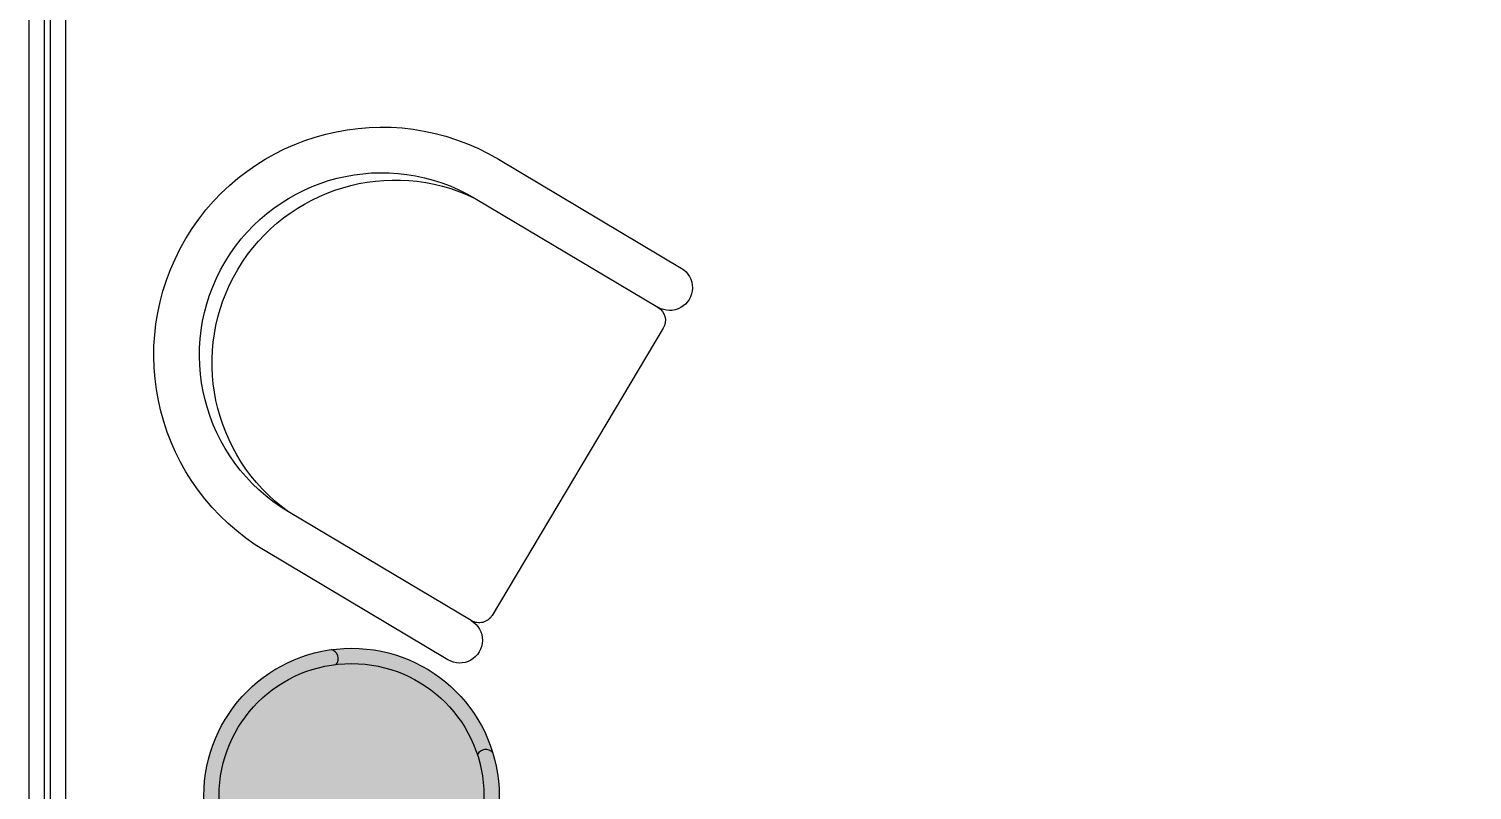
# Model space of a CAD drawing. Header units: inches. Extents: x 16106347 to 16308397, y -515360 to -420631.
# Drawn here: x 16181335 to 16184272, y -502310 to -500761 of the extents above; entities that cross this region are included whole.
import ezdxf

# ---------------------------------------------------------------- set-up
doc = ezdxf.new("R2010")
doc.units = ezdxf.units.IN
doc.header["$LTSCALE"] = 1000
doc.header["$MEASUREMENT"] = 0
doc.layers.get('0').update_dxf_attribs({"color": 1})
doc.layers.add('00', color=252, linetype='Continuous')
doc.layers.add('FURINTURE', color=37, linetype='Continuous')
for name, color, linetype, lineweight in [('dim', 251, 'Continuous', 9), ('estofado', 7, 'Continuous', 25), ('furn', 250, 'Continuous', 13), ('GLASS', 140, 'Continuous', 25)]:
    doc.layers.add(name, color=color, linetype=linetype, lineweight=lineweight)

# ---------------------------------------------------------------- blocks, each defined once
blk = doc.blocks.new('masterbedglazing')
at = {"layer": 'FURINTURE', "color": 7, "elevation": 0}
blk.add_lwpolyline([(355819.72, -14093.36), (355816.72, -14093.36), (355816.72, -14305.39), (355819.72, -14305.39)], close=True, dxfattribs=at)
at = {"layer": 'GLASS', "elevation": 0}
blk.add_lwpolyline([(355818.47, -14093.36), (355817.97, -14093.36), (355817.97, -14305.39), (355818.47, -14305.39)], close=True, dxfattribs=at)
blk = doc.blocks.new('sofa chair 2')
at = {"layer": 'FURINTURE'}
for p, q in [((44510.073, 41127.794), (44510.073, 41113.794)), ((44513.073, 41127.794), (44513.073, 41113.794)), ((44537.073, 41113.794), (44537.073, 41127.794)), ((44540.073, 41113.794), (44540.073, 41127.794)), ((44514.073, 41112.794), (44536.073, 41112.794))]:
    blk.add_line(p, q, dxfattribs=at)
for centre, radius, start, end in [((44525.073, 41127.794), 15, 0, 180), ((44525.073, 41127.794), 12, 0, 180), ((44525.073, 41126.772), 12.043, 4.86895, 175.13105), ((44511.573, 41113.794), 1.5, 180, 0), ((44514.073, 41113.794), 1, 180, 270), ((44536.073, 41113.794), 1, 270, 0), ((44538.573, 41113.794), 1.5, 180, 0)]:
    blk.add_arc(centre, radius, start, end, dxfattribs=at)
blk = doc.blocks.new('Puff Jamaica')
for points in [[(-0.2475, 0.2107, 0.526537), (-0.2259, 0.1841, -0.475153), (0.2259, 0.1841, 0.526537), (0.2475, 0.2107, 0.462037)], [(-0.2914, 0, 1), (0.2914, 0, 1)], [(-0.2259, 0.1841, -0.526537), (-0.2475, 0.2107, 0.178139), (-0.325, 0, 0.178139), (-0.2475, -0.2107, -0.526537), (-0.2259, -0.1841, -0.172597), (-0.2914, 0, -0.172597)], [(0.325, 0, 0.178139), (0.2475, 0.2107, -0.526537), (0.2259, 0.1841, -0.172597), (0.2914, 0, -0.172597), (0.2259, -0.1841, -0.526537), (0.2475, -0.2107, 0.178139)], [(-0.2259, -0.1841, 0.526537), (-0.2475, -0.2107, 0.462037), (0.2475, -0.2107, 0.526537), (0.2259, -0.1841, -0.475153)]]:
    blk.add_hatch(color=7).paths.add_polyline_path(points)
at = {"layer": 'estofado'}
for radius in [0.325, 0.2914]:
    blk.add_circle((0, 0), radius, dxfattribs=at)
for centre, start, end in [((-0.2276, 0.2048), 163.5018, 274.5757), ((0.2276, 0.2048), 265.4243, 16.4982), ((-0.2276, -0.2048), 85.4243, 196.4982), ((0.2276, -0.2048), 343.5018, 94.5757)]:
    blk.add_arc(centre, 0.0207, start, end, dxfattribs=at)
blk = doc.blocks.new('zw$8369')
at = {"layer": 'dim', "color": 251, "elevation": 0}
blk.add_lwpolyline([(-688.62, -888.75), (-469.63, -888.75), (-469.63, -640.75), (-688.62, -640.75)], close=True, dxfattribs=at)
at = {"layer": 'dim', "color": 251, "rotation": 360}
blk.add_blockref('masterbedglazing', (-356508.35, 13416.64, 0), dxfattribs=at)
at = {"layer": 'estofado', "color": 251, "xscale": 36.99359717602557, "yscale": 36.99359717602557, "zscale": 36.99359717602557, "rotation": 237.4277221844524}
blk.add_blockref('Puff Jamaica', (-665.37, -792.79, 0), dxfattribs=at)
at = {"layer": 'furn', "color": 251, "xscale": -1.237103113983019, "yscale": 1.237103113983019, "zscale": 1.237103113983019, "rotation": 59.21862054901691}
blk.add_blockref('sofa chair 2', (71237.88, 20527.39, 0), dxfattribs=at)

msp = doc.modelspace()

# ---------------------------------------------------------------- block references
at = {"layer": '00', "color": 1, "linetype": 'Continuous', "xscale": 25, "yscale": 25, "zscale": 25}
msp.add_blockref('zw$8369', (16198625.9, -482502.1, 0), dxfattribs=at)

doc.saveas('drawing.dxf')
